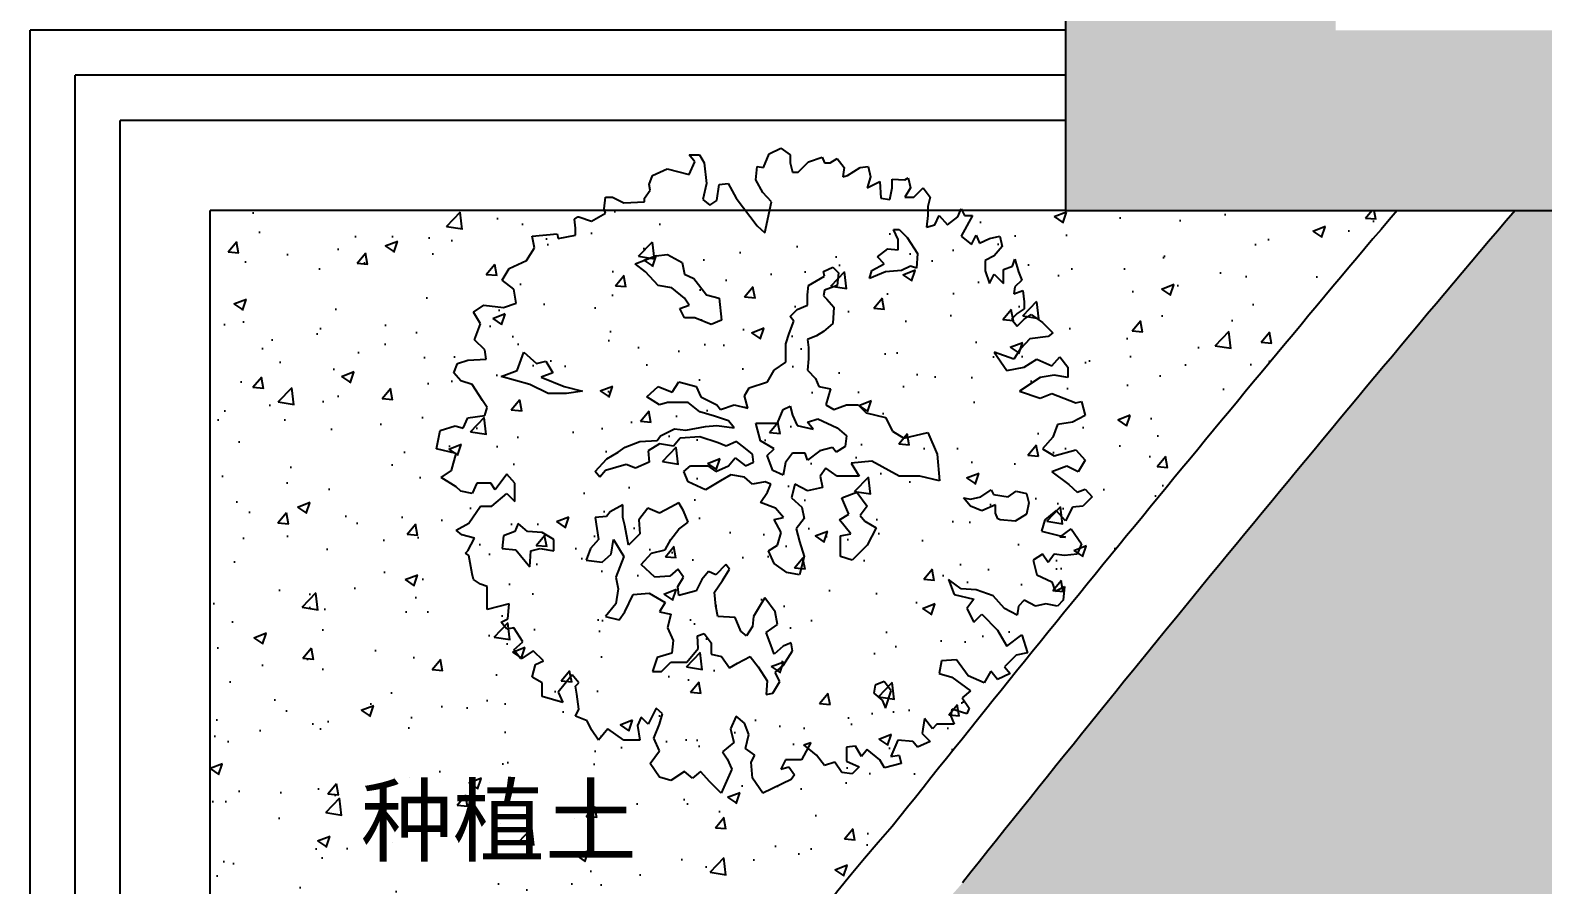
# Model space of a CAD drawing. Extents: x 643133 to 135659452, y -425133 to -387116.
# Drawn here: x 650559 to 652239, y -400415 to -399467 of the extents above; entities that cross this region are included whole.
import ezdxf

# ---------------------------------------------------------------- set-up
doc = ezdxf.new("R2010")
doc.units = 0
doc.header["$LTSCALE"] = 10
doc.header["$MEASUREMENT"] = 0
for name, color, linetype in [('30', 30, 'Continuous'), ('34', 34, 'Continuous'), ('38', 38, 'Continuous'), ('LAYER3', 47, 'Continuous')]:
    doc.layers.add(name, color=color, linetype=linetype)
doc.styles.add('ATT', font='')
doc.styles.get('ATT').set_extended_font_data('SimSun')

# ---------------------------------------------------------------- blocks, each defined once
blk = doc.blocks.new('7685')
at = {"layer": 'LAYER3', "linetype": 'ByBlock'}
for p, q in [((692515.4, -400099.6), (692506.4, -400088.5)), ((692506.4, -400088.5), (692522.8, -400088.5)), ((692522.8, -400088.5), (692530.1, -400101.2)), ((692624.5, -400108.6), (692633.5, -400087)), ((692633.5, -400087), (692652, -400078)), ((692652, -400078), (692666.7, -400088.5)), ((692666.7, -400088.5), (692666.7, -400101.2)), ((692447.9, -400121.3), (692471.6, -400110.7)), ((692471.6, -400110.7), (692506.4, -400119.7)), ((692506.4, -400119.7), (692515.4, -400099.6)), ((692530.1, -400101.2), (692533.8, -400134.4)), ((692611.9, -400128.6), (692614, -400107)), ((692614, -400107), (692624.5, -400108.6)), ((692666.7, -400101.2), (692670.4, -400116)), ((692679.4, -400116), (692695.7, -400099.6)), ((692695.7, -400099.6), (692717.4, -400092.2)), ((692717.4, -400092.2), (692721, -400101.2)), ((692721, -400101.2), (692730, -400101.2)), ((692730, -400101.2), (692741.1, -400094.4)), ((692741.1, -400094.4), (692752.2, -400108.6)), ((692752.2, -400108.6), (692750, -400123.4)), ((692757.4, -400121.3), (692777.5, -400108.6)), ((692777.5, -400108.6), (692790.1, -400107)), ((692790.1, -400107), (692793.8, -400123.4)), ((692442.6, -400136), (692447.9, -400121.3)), ((692444.2, -400145), (692442.6, -400136)), ((692533.8, -400134.4), (692528, -400159.8)), ((692550.2, -400161.4), (692553.9, -400136)), ((692553.9, -400136), (692568.1, -400134.4)), ((692568.1, -400134.4), (692580.8, -400157.7)), ((692623, -400148.7), (692611.9, -400128.6)), ((692670.4, -400116), (692679.4, -400116)), ((692750, -400123.4), (692757.4, -400121.3)), ((692793.8, -400123.4), (692788.5, -400141.3)), ((692788.5, -400141.3), (692808.6, -400130.8)), ((692808.6, -400130.8), (692810.2, -400157.7)), ((692828.6, -400141.3), (692828.6, -400127.1)), ((692828.6, -400127.1), (692848.7, -400128.6)), ((692848.7, -400128.6), (692853.9, -400125)), ((692853.9, -400125), (692857.6, -400141.3)), ((692371.4, -400174.5), (692373.5, -400156.1)), ((692373.5, -400156.1), (692384.6, -400156.1)), ((692384.6, -400156.1), (692402.5, -400165)), ((692402.5, -400165), (692435.2, -400163.5)), ((692435.2, -400157.7), (692444.2, -400145)), ((692435.2, -400163.5), (692435.2, -400157.7)), ((692528, -400159.8), (692539.1, -400168.7)), ((692539.1, -400168.7), (692550.2, -400161.4)), ((692580.8, -400157.7), (692614, -400201.4)), ((692637.2, -400163.5), (692623, -400148.7)), ((692626.6, -400212.5), (692637.2, -400163.5)), ((692810.2, -400157.7), (692824.9, -400159.8)), ((692824.9, -400159.8), (692828.6, -400141.3)), ((692857.6, -400141.3), (692848.7, -400156.1)), ((692848.7, -400156.1), (692862.9, -400156.1)), ((692862.9, -400156.1), (692877.7, -400141.3)), ((692877.7, -400141.3), (692888.7, -400156.1)), ((692888.7, -400156.1), (692885.1, -400170.8)), ((692324.5, -400190.9), (692329.7, -400187.2)), ((692329.7, -400187.2), (692331.3, -400187.2)), ((692331.3, -400187.2), (692351.4, -400194.1)), ((692351.4, -400194.1), (692373.5, -400181.4)), ((692373.5, -400181.4), (692371.4, -400174.5)), ((692885.1, -400185.1), (692882.9, -400203.6)), ((692885.1, -400170.8), (692885.1, -400185.1)), ((692896.1, -400199.9), (692903, -400185.1)), ((692903, -400185.1), (692916.2, -400199.9)), ((692916.2, -400199.9), (692932.5, -400187.2)), ((692932.5, -400187.2), (692937.8, -400174.5)), ((692937.8, -400174.5), (692943.1, -400185.1)), ((692943.1, -400185.1), (692955.7, -400185.1)), ((692955.7, -400185.1), (692946.8, -400201.4)), ((692326.1, -400205.1), (692324.5, -400190.9)), ((692326.1, -400216.2), (692326.1, -400205.1)), ((692614, -400201.4), (692626.6, -400212.5)), ((692837.8, -400223.1), (692830.4, -400207)), ((692830.4, -400207), (692839.7, -400207)), ((692839.7, -400207), (692852.4, -400219.7)), ((692882.9, -400203.6), (692896.1, -400199.9)), ((692946.8, -400201.4), (692937.8, -400217.8)), ((692257, -400217.8), (692297.1, -400214.1)), ((692260.7, -400236.3), (692257, -400217.8)), ((692297.1, -400214.1), (692298.6, -400221.5)), ((692298.6, -400221.5), (692326.1, -400216.2)), ((692837.8, -400239.5), (692837.8, -400223.1)), ((692852.4, -400219.7), (692868.8, -400245.1)), ((692937.8, -400217.8), (692954.1, -400231)), ((692954.1, -400231), (692961.5, -400216.2)), ((692961.5, -400216.2), (692966.8, -400228.9)), ((692966.8, -400228.9), (692983.1, -400221.5)), ((692983.1, -400221.5), (692999.5, -400217.8)), ((693003.2, -400234.2), (692990.5, -400248.9)), ((692999.5, -400217.8), (693003.2, -400234.2)), ((692220.6, -400269), (692248, -400256.3)), ((692248, -400256.3), (692260.7, -400236.3)), ((692420.7, -400261.5), (692453.6, -400248.8)), ((692453.6, -400248.8), (692471.9, -400247)), ((692471.9, -400247), (692495.4, -400259.7)), ((692495.4, -400259.7), (692499.1, -400278)), ((692805, -400250.7), (692821.4, -400237.7)), ((692815.8, -400261.5), (692805, -400250.7)), ((692821.4, -400237.7), (692837.8, -400239.5)), ((692868.8, -400245.1), (692866.9, -400268.7)), ((692990.5, -400248.9), (692975.8, -400256.3)), ((692975.8, -400256.3), (692975.8, -400272.7)), ((693019.5, -400265.3), (693023.2, -400254.2)), ((693023.2, -400254.2), (693029, -400274.3)), ((692209.5, -400287.4), (692220.6, -400269)), ((692437.1, -400274.2), (692420.7, -400261.5)), ((692457.3, -400295.9), (692437.1, -400274.2)), ((692499.1, -400278), (692513.7, -400285.1)), ((692695.9, -400295.9), (692721.3, -400281.4)), ((692719.7, -400273.9), (692734.3, -400266.8)), ((692721.3, -400281.4), (692719.7, -400273.9)), ((692734.3, -400266.8), (692743.3, -400275.8)), ((692743.3, -400275.8), (692741.4, -400295.9)), ((692792.3, -400285.1), (692796, -400272.4)), ((692817.7, -400274.2), (692792.3, -400285.1)), ((692796, -400272.4), (692815.8, -400261.5)), ((692843.1, -400272.4), (692817.7, -400274.2)), ((692857.6, -400265.3), (692843.1, -400272.4)), ((692866.9, -400268.7), (692857.6, -400265.3)), ((692975.8, -400272.7), (692983.1, -400292.7)), ((692983.1, -400292.7), (692990.5, -400277.9)), ((692990.5, -400277.9), (693005.3, -400292.7)), ((693005.3, -400270.6), (693019.5, -400265.3)), ((693005.3, -400292.7), (693005.3, -400270.6)), ((693029, -400274.3), (693034.3, -400287.4)), ((692228, -400301.7), (692209.5, -400287.4)), ((692231.7, -400323.8), (692228, -400301.7)), ((692479, -400299.7), (692457.3, -400295.9)), ((692499.1, -400316.1), (692479, -400299.7)), ((692513.7, -400285.1), (692533.8, -400310.5)), ((692694, -400310.5), (692695.9, -400295.9)), ((692721.3, -400303.1), (692719.7, -400312.4)), ((692741.4, -400295.9), (692721.3, -400303.1)), ((693023.2, -400298), (693021.6, -400309.1)), ((693021.6, -400309.1), (693035.9, -400303.8)), ((693034.3, -400287.4), (693023.2, -400298)), ((693035.9, -400303.8), (693038, -400321.7)), ((692164.2, -400338.1), (692180.5, -400327)), ((692180.5, -400327), (692211.6, -400330.7)), ((692211.6, -400330.7), (692231.7, -400323.8)), ((692491.7, -400332.5), (692506.2, -400326.9)), ((692506.2, -400326.9), (692499.1, -400316.1)), ((692533.8, -400310.5), (692553.7, -400316.1)), ((692553.7, -400316.1), (692557.4, -400350.8)), ((692677.6, -400334.1), (692694, -400326.9)), ((692694, -400326.9), (692694, -400310.5)), ((692719.7, -400312.4), (692725, -400317.6)), ((692725, -400317.6), (692735.9, -400330.4)), ((692735.9, -400330.4), (692734.3, -400356.1)), ((693038, -400321.7), (693038, -400332.8)), ((692175.2, -400356.6), (692164.2, -400338.1)), ((692499.1, -400347.1), (692491.7, -400332.5)), ((692515.5, -400347.1), (692499.1, -400347.1)), ((692541, -400357.9), (692515.5, -400347.1)), ((692557.4, -400350.8), (692541, -400357.9)), ((692664.9, -400372.2), (692672.3, -400352.4)), ((692666.8, -400344.9), (692677.6, -400334.1)), ((692672.3, -400352.4), (692666.8, -400344.9)), ((693026.9, -400340.2), (693017.9, -400349.2)), ((693017.9, -400349.2), (693026.9, -400360.2)), ((693038, -400332.8), (693026.9, -400340.2)), ((693026.9, -400360.2), (693038, -400349.2)), ((693038, -400349.2), (693049.1, -400341.8)), ((693049.1, -400341.8), (693067, -400354.4)), ((693067, -400354.4), (693083.3, -400370.8)), ((692165.7, -400381.9), (692175.2, -400356.6)), ((692659.6, -400388.6), (692664.9, -400372.2)), ((692708.6, -400375.9), (692694, -400381.5)), ((692719.7, -400368.8), (692708.6, -400375.9)), ((692734.3, -400356.1), (692719.7, -400368.8)), ((693076, -400376.6), (693046.9, -400380.3)), ((693083.3, -400370.8), (693076, -400376.6)), ((692182.1, -400398.2), (692165.7, -400381.9)), ((692184.2, -400413), (692182.1, -400398.2)), ((692233.3, -400430.8), (692244.1, -400401.7)), ((692244.1, -400401.7), (692264.2, -400419.9)), ((692659.6, -400417.8), (692659.6, -400388.6)), ((692694, -400381.5), (692695.9, -400394.2)), ((692695.9, -400394.2), (692695.9, -400412.5)), ((693021.6, -400413), (692990.5, -400401.9)), ((692990.5, -400401.9), (693010.6, -400430.9)), ((693032.2, -400396.6), (693021.6, -400413)), ((693046.9, -400380.3), (693032.2, -400396.6)), ((692133, -400434.6), (692138.8, -400419.9)), ((692138.8, -400419.9), (692155.2, -400414.6)), ((692155.2, -400414.6), (692184.2, -400413)), ((692264.2, -400419.9), (692278.8, -400416.2)), ((692278.8, -400416.2), (692289.7, -400434.5)), ((692641.4, -400430.5), (692659.6, -400417.8)), ((692695.9, -400412.5), (692694, -400430.5)), ((693010.6, -400430.9), (693038, -400425.7)), ((693038, -400425.7), (693058, -400413)), ((693058, -400413), (693081.8, -400423.6)), ((693081.8, -400423.6), (693094.4, -400409.3)), ((693094.4, -400409.3), (693107.1, -400425.7)), ((693107.1, -400425.7), (693107.1, -400442)), ((692144.1, -400447.3), (692133, -400434.6)), ((692162.1, -400453.1), (692144.1, -400447.3)), ((692207.8, -400440.1), (692233.3, -400430.8)), ((692253.4, -400452.8), (692207.8, -400440.1)), ((692289.7, -400434.5), (692271.4, -400441.6)), ((692271.4, -400441.6), (692307.9, -400456.2)), ((692479.3, -400465.2), (692490.1, -400448.8)), ((692490.1, -400448.8), (692517.4, -400456.2)), ((692601.4, -400458.1), (692630.5, -400448.8)), ((692630.5, -400448.8), (692641.4, -400430.5)), ((692694, -400430.5), (692706.7, -400443.5)), ((692706.7, -400443.5), (692712.3, -400456.2)), ((693063.3, -400442), (693030.6, -400463.6)), ((693085.4, -400438.3), (693063.3, -400442)), ((693107.1, -400442), (693085.4, -400438.3)), ((692178.4, -400478.4), (692162.1, -400453.1)), ((692282.5, -400467.4), (692253.4, -400452.8)), ((692311.7, -400467.4), (692282.5, -400467.4)), ((692307.9, -400456.2), (692337.1, -400463.7)), ((692337.1, -400463.7), (692311.7, -400467.4)), ((692439.3, -400472.6), (692457.3, -400456.2)), ((692459.1, -400485.4), (692439.3, -400472.6)), ((692457.3, -400456.2), (692479.3, -400465.2)), ((692517.4, -400456.2), (692524.8, -400472.6)), ((692524.8, -400472.6), (692550.3, -400485.4)), ((692593.9, -400470.8), (692601.4, -400458.1)), ((692599.5, -400490.6), (692593.9, -400470.8)), ((692712.3, -400456.2), (692730.6, -400459.6)), ((692730.6, -400459.6), (692723.2, -400485.4)), ((693030.6, -400463.6), (693063.3, -400474.7)), ((693063.3, -400474.7), (693081.8, -400467.3)), ((693081.8, -400467.3), (693119.7, -400482.1)), ((692185.8, -400489.5), (692178.4, -400478.4)), ((692182.1, -400502.2), (692185.8, -400489.5)), ((692471.9, -400481.6), (692459.1, -400485.4)), ((692504.7, -400481.6), (692471.9, -400481.6)), ((692523, -400496.2), (692504.7, -400481.6)), ((692546.5, -400503.3), (692523, -400496.2)), ((692550.3, -400485.4), (692555.8, -400492.5)), ((692555.8, -400492.5), (692577.5, -400485.4)), ((692577.5, -400485.4), (692599.5, -400490.6)), ((692646.6, -400514.5), (692655.6, -400492.8)), ((692655.6, -400492.8), (692666.8, -400487.2)), ((692666.8, -400487.2), (692670.2, -400501.8)), ((692723.2, -400485.4), (692735.9, -400492.5)), ((692735.9, -400492.5), (692756, -400485.4)), ((692756, -400485.4), (692774.3, -400485.4)), ((692774.3, -400485.4), (692787, -400498.1)), ((692787, -400498.1), (692818, -400505.2)), ((693119.7, -400482.1), (693128.7, -400480)), ((693128.7, -400480), (693134.5, -400502.2)), ((692111.4, -400525.9), (692135.2, -400518.5)), ((692135.2, -400518.5), (692147.8, -400522.2)), ((692147.8, -400522.2), (692155.2, -400505.9)), ((692155.2, -400505.9), (692182.1, -400502.2)), ((692461, -400534.3), (692483, -400523.5)), ((692483, -400523.5), (692501, -400525.3)), ((692501, -400525.3), (692532, -400519.8)), ((692532, -400519.8), (692550.3, -400517.9)), ((692568.5, -400510.8), (692546.5, -400503.3)), ((692550.3, -400517.9), (692577.5, -400521.6)), ((692577.5, -400521.6), (692568.5, -400510.8)), ((692619.4, -400542.1), (692611.9, -400514.5)), ((692611.9, -400514.5), (692646.6, -400514.5)), ((692670.2, -400501.8), (692677.6, -400518.2)), ((692677.6, -400518.2), (692703, -400523.8)), ((692694, -400512.9), (692710.5, -400507.4)), ((692703, -400523.8), (692694, -400512.9)), ((692710.5, -400507.4), (692741.1, -400521.9)), ((692741.1, -400521.9), (692755.7, -400534.6)), ((692818, -400505.2), (692828.8, -400527.2)), ((693090.7, -400516.4), (693083.3, -400536.5)), ((693114.4, -400512.7), (693090.7, -400516.4)), ((693134.5, -400502.2), (693114.4, -400512.7)), ((692105.6, -400554.9), (692111.4, -400525.9)), ((692404.6, -400552.6), (692428.2, -400543.6)), ((692428.2, -400543.6), (692455.7, -400541.8)), ((692459.1, -400547), (692441.2, -400558.2)), ((692455.7, -400541.8), (692461, -400534.3)), ((692481.2, -400550.8), (692459.1, -400547)), ((692492, -400538.1), (692481.2, -400550.8)), ((692523, -400536.2), (692492, -400538.1)), ((692552.1, -400545.5), (692523, -400536.2)), ((692564.8, -400550.8), (692552.1, -400545.5)), ((692581.2, -400543.6), (692564.8, -400550.8)), ((692595.8, -400554.5), (692581.2, -400543.6)), ((692641, -400554.8), (692619.4, -400542.1)), ((692755.7, -400534.6), (692754.1, -400551.1)), ((692828.8, -400527.2), (692847.1, -400538.1)), ((692847.1, -400538.1), (692885.2, -400529.1)), ((692885.2, -400529.1), (692899.8, -400563.5)), ((693083.3, -400536.5), (693067, -400554.9)), ((692136.7, -400562.3), (692105.6, -400554.9)), ((692129.4, -400589.2), (692136.7, -400562.3)), ((692357.2, -400590.8), (692375.5, -400570.9)), ((692375.5, -400570.9), (692393.8, -400560.1)), ((692393.8, -400560.1), (692404.6, -400552.6)), ((692441.2, -400558.2), (692442.7, -400576.2)), ((692568.5, -400581.8), (692579.4, -400569.1)), ((692579.4, -400569.1), (692595.8, -400581.8)), ((692606.6, -400563.5), (692595.8, -400554.5)), ((692608.5, -400576.2), (692606.6, -400563.5)), ((692630.2, -400565.6), (692641, -400554.8)), ((692639.2, -400589.2), (692630.2, -400565.6)), ((692670.2, -400561.9), (692659.3, -400576.5)), ((692690.3, -400561.9), (692670.2, -400561.9)), ((692694, -400572.8), (692690.3, -400561.9)), ((692713.9, -400558.2), (692694, -400572.8)), ((692734, -400552.9), (692713.9, -400558.2)), ((692739.6, -400560.1), (692734, -400552.9)), ((692754.1, -400551.1), (692739.6, -400560.1)), ((692899.8, -400563.5), (692903.5, -400605.6)), ((693067, -400554.9), (693085.4, -400566)), ((693085.4, -400566), (693119.7, -400556.5)), ((693119.7, -400556.5), (693134.5, -400572.9)), ((692113, -400600.3), (692129.4, -400589.2)), ((692216.9, -400595), (692198.4, -400620.3)), ((692229.6, -400609.3), (692216.9, -400595)), ((692364.6, -400600.1), (692357.2, -400590.8)), ((692373.6, -400589.2), (692364.6, -400600.1)), ((692406.5, -400579.9), (692373.6, -400589.2)), ((692421, -400585.5), (692406.5, -400579.9)), ((692442.7, -400576.2), (692421, -400585.5)), ((692497.6, -400590.8), (692508.4, -400581.8)), ((692504.7, -400607.2), (692497.6, -400590.8)), ((692508.4, -400581.8), (692535.7, -400581.8)), ((692535.7, -400581.8), (692548.4, -400590.8)), ((692548.4, -400590.8), (692568.5, -400581.8)), ((692595.8, -400581.8), (692608.5, -400576.2)), ((692655.6, -400596.6), (692639.2, -400589.2)), ((692659.3, -400576.5), (692655.6, -400596.6)), ((692723.2, -400585.5), (692714.2, -400598.2)), ((692741.4, -400598.2), (692723.2, -400585.5)), ((692796, -400574.6), (692763.4, -400578)), ((692763.4, -400578), (692776.1, -400598.2)), ((692839.7, -400598.2), (692796, -400574.6)), ((693105.5, -400582.4), (693081.8, -400591.3)), ((693081.8, -400591.3), (693108.6, -400611.4)), ((693123.4, -400591.3), (693105.5, -400582.4)), ((693134.5, -400572.9), (693123.4, -400591.3)), ((692136.7, -400615.1), (692113, -400600.3)), ((692144.1, -400622.4), (692136.7, -400615.1)), ((692169.4, -400609.3), (692162.1, -400625.6)), ((692191.6, -400609.3), (692169.4, -400609.3)), ((692198.4, -400620.3), (692191.6, -400609.3)), ((692229.6, -400638.8), (692229.6, -400609.3)), ((692532, -400620.2), (692504.7, -400607.2)), ((692555.8, -400605.6), (692532, -400620.2)), ((692572.3, -400596.3), (692555.8, -400605.6)), ((692593.9, -400600.1), (692572.3, -400596.3)), ((692606.6, -400610.9), (692593.9, -400600.1)), ((692626.8, -400607.2), (692606.6, -400610.9)), ((692635.8, -400610.9), (692626.8, -400607.2)), ((692630.5, -400623.6), (692635.8, -400610.9)), ((692674.2, -400610.9), (692668.6, -400632.9)), ((692694, -400621.8), (692674.2, -400610.9)), ((692717.9, -400616.5), (692694, -400621.8)), ((692714.2, -400598.2), (692717.9, -400616.5)), ((692776.1, -400598.2), (692741.4, -400598.2)), ((692872.5, -400598.2), (692839.7, -400598.2)), ((692903.5, -400605.6), (692872.5, -400598.2)), ((693108.6, -400611.4), (693121.8, -400624)), ((693121.8, -400624), (693134.5, -400618.8)), ((693134.5, -400618.8), (693145.6, -400631.4)), ((692162.1, -400625.6), (692144.1, -400622.4)), ((692193.2, -400645.7), (692216.9, -400625.6)), ((692216.9, -400625.6), (692229.6, -400638.8)), ((692490.1, -400640.4), (692477.1, -400647.5)), ((692497.3, -400653.1), (692490.1, -400640.4)), ((692619.4, -400640), (692630.5, -400623.6)), ((692643.2, -400649.3), (692619.4, -400640)), ((692668.6, -400632.9), (692685, -400647.5)), ((692748.6, -400632.9), (692772.1, -400623.9)), ((692759.4, -400658.6), (692748.6, -400632.9)), ((692772.1, -400623.9), (692788.5, -400645.9)), ((692941.6, -400632.9), (692952.5, -400634.8)), ((692952.5, -400645.9), (692941.6, -400632.9)), ((692952.5, -400634.8), (692968.9, -400631.4)), ((692968.9, -400631.4), (692985.3, -400620.2)), ((692985.3, -400620.2), (692989, -400627.6)), ((692989, -400627.6), (693012.6, -400631.4)), ((693012.6, -400631.4), (693025.3, -400622.1)), ((693025.3, -400622.1), (693041.7, -400625.8)), ((693041.7, -400625.8), (693045.4, -400640.4)), ((693045.4, -400640.4), (693041.7, -400658.6)), ((693145.6, -400631.4), (693130.8, -400645.7)), ((692156.8, -400673.1), (692175.2, -400645.7)), ((692175.2, -400645.7), (692193.2, -400645.7)), ((692375.2, -400662.1), (692357.2, -400663.9)), ((692357.2, -400663.9), (692362.5, -400698.6)), ((692380.8, -400654.9), (692375.2, -400662.1)), ((692400.9, -400644.1), (692380.8, -400654.9)), ((692400.9, -400663.9), (692400.9, -400644.1)), ((692404.3, -400676.6), (692400.9, -400663.9)), ((692440.9, -400649.3), (692426.3, -400667.6)), ((692426.3, -400667.6), (692428.2, -400689.6)), ((692459.1, -400656.8), (692440.9, -400649.3)), ((692477.1, -400647.5), (692459.1, -400656.8)), ((692504.7, -400671.4), (692497.3, -400653.1)), ((692641.4, -400667.3), (692655.9, -400663.9)), ((692652.2, -400687.5), (692641.4, -400667.3)), ((692655.9, -400663.9), (692643.2, -400649.3)), ((692688.8, -400665.5), (692676.1, -400681.9)), ((692685, -400647.5), (692688.8, -400665.5)), ((692744.8, -400667.6), (692759.4, -400658.6)), ((692763.1, -400689.6), (692744.8, -400667.6)), ((692788.5, -400645.9), (692777.7, -400660.5)), ((692777.7, -400660.5), (692784.8, -400669.5)), ((692970.7, -400653.1), (692952.5, -400645.9)), ((692992.4, -400644.1), (692970.7, -400653.1)), ((692992.4, -400656.8), (692992.4, -400644.1)), ((692996.2, -400665.8), (692992.4, -400656.8)), ((692999.9, -400667.6), (692996.2, -400665.8)), ((693023.4, -400669.5), (692999.9, -400667.6)), ((693041.7, -400658.6), (693023.4, -400669.5)), ((693070.7, -400667.8), (693065.4, -400685.8)), ((693088.6, -400653), (693070.7, -400667.8)), ((693103.4, -400669.4), (693088.6, -400653)), ((693114.4, -400647.8), (693103.4, -400669.4)), ((693130.8, -400645.7), (693114.4, -400647.8)), ((692136.7, -400684.2), (692156.8, -400673.1)), ((692145.7, -400691.6), (692136.7, -400684.2)), ((692165.7, -400696.8), (692145.7, -400691.6)), ((692229.5, -400685.9), (692211.6, -400693.1)), ((692235.1, -400673.2), (692229.5, -400685.9)), ((692249.7, -400685.9), (692235.1, -400673.2)), ((692273.2, -400687.8), (692249.7, -400685.9)), ((692291.5, -400698.6), (692273.2, -400687.8)), ((692409.9, -400707.6), (692404.3, -400676.6)), ((692428.2, -400689.6), (692409.9, -400707.6)), ((692477.1, -400698.6), (692490.1, -400682.2)), ((692490.1, -400682.2), (692504.7, -400671.4)), ((692646.6, -400707.6), (692652.2, -400687.5)), ((692676.1, -400681.9), (692681.3, -400702)), ((692746.7, -400693.1), (692763.1, -400689.6)), ((692784.8, -400669.5), (692803.1, -400680.3)), ((692803.1, -400680.3), (692788.5, -400707.6)), ((693065.4, -400685.8), (693103.4, -400695.3)), ((693094.4, -400695.3), (693112.3, -400682.1)), ((693112.3, -400682.1), (693128.7, -400705.8)), ((692155.2, -400716.9), (692165.7, -400696.8)), ((692211.6, -400693.1), (692209.7, -400713.2)), ((692209.7, -400713.2), (692231.4, -400715.1)), ((692231.4, -400715.1), (692253.4, -400742.3)), ((692255.3, -400716.9), (692269.8, -400713.2)), ((692269.8, -400713.2), (692291.5, -400716.9)), ((692291.5, -400716.9), (692291.5, -400698.6)), ((692349.8, -400713.2), (692342.6, -400731.5)), ((692362.5, -400698.6), (692349.8, -400713.2)), ((692382.6, -400722.2), (692386.3, -400698.6)), ((692386.3, -400698.6), (692402.8, -400725.9)), ((692446.4, -400720.3), (692468.1, -400715.1)), ((692468.1, -400715.1), (692477.1, -400698.6)), ((692632.1, -400716.6), (692646.6, -400707.6)), ((692681.3, -400702), (692688.8, -400725.6)), ((692746.7, -400725.9), (692746.7, -400693.1)), ((692788.5, -400707.6), (692765, -400731.5)), ((693103.4, -400695.3), (693094.4, -400695.3)), ((693128.7, -400705.8), (693121.8, -400722.2)), ((692151.5, -400720.6), (692155.2, -400716.9)), ((692156.8, -400724.3), (692151.5, -400720.6)), ((692162.1, -400753.3), (692156.8, -400724.3)), ((692253.4, -400742.3), (692255.3, -400716.9)), ((692342.6, -400731.5), (692368, -400734.9)), ((692368, -400734.9), (692382.6, -400722.2)), ((692402.8, -400725.9), (692389.7, -400758.8)), ((692430, -400738.6), (692446.4, -400720.3)), ((692451.7, -400758.8), (692430, -400738.6)), ((692564.5, -400738.6), (692548.4, -400755.1)), ((692570.1, -400746.1), (692564.5, -400738.6)), ((692641.4, -400736.8), (692632.1, -400716.6)), ((692661.2, -400751.3), (692641.4, -400736.8)), ((692688.8, -400725.6), (692681.3, -400754.7)), ((692765, -400731.5), (692746.7, -400725.9)), ((693067, -400722.2), (693052.2, -400731.7)), ((693052.2, -400731.7), (693058, -400754.9)), ((693076, -400735.3), (693067, -400722.2)), ((693085.4, -400722.2), (693076, -400735.3)), ((693101.8, -400724.3), (693085.4, -400722.2)), ((693121.8, -400722.2), (693101.8, -400724.3)), ((692164.2, -400762.3), (692162.1, -400753.3)), ((692175.2, -400769.6), (692164.2, -400762.3)), ((692389.7, -400758.8), (692393.5, -400777.1)), ((692475.6, -400756.9), (692451.7, -400758.8)), ((692488.3, -400746.1), (692475.6, -400756.9)), ((692497.3, -400758.8), (692488.3, -400746.1)), ((692488.3, -400773.3), (692497.3, -400758.8)), ((692526.4, -400762.5), (692517.4, -400780.5)), ((692537.2, -400749.5), (692526.4, -400762.5)), ((692548.4, -400755.1), (692537.2, -400749.5)), ((692559.2, -400764), (692570.1, -400746.1)), ((692681.3, -400754.7), (692661.2, -400751.3)), ((692917.7, -400762.3), (692926.7, -400786)), ((692937.8, -400777), (692917.7, -400762.3)), ((693058, -400754.9), (693081.8, -400765.9)), ((692185.8, -400773.3), (692175.2, -400769.6)), ((692185.8, -400791.8), (692185.8, -400773.3)), ((692393.5, -400777.1), (692389.7, -400800.6)), ((692404.3, -400813.3), (692417.3, -400786.1)), ((692417.3, -400786.1), (692442.7, -400784.2)), ((692442.7, -400784.2), (692468.1, -400798.8)), ((692490.1, -400787.9), (692488.3, -400773.3)), ((692517.4, -400780.5), (692490.1, -400787.9)), ((692546.5, -400782.3), (692559.2, -400764)), ((692548.4, -400804.3), (692546.5, -400782.3)), ((692926.7, -400786), (692957.8, -400793.4)), ((692961.5, -400778.6), (692937.8, -400777)), ((692988.9, -400788.1), (692961.5, -400778.6)), ((693081.8, -400765.9), (693087, -400780.7)), ((693087, -400780.7), (693101.8, -400773.3)), ((693101.8, -400773.3), (693099.7, -400795)), ((692185.8, -400809.7), (692185.8, -400791.8)), ((692220.6, -400800.8), (692185.8, -400809.7)), ((692218.5, -400824.5), (692220.6, -400800.8)), ((692389.7, -400800.6), (692373.6, -400820.8)), ((692468.1, -400798.8), (692459.1, -400813.3)), ((692551.8, -400820.8), (692548.4, -400804.3)), ((692619.4, -400802.5), (692608.2, -400820.8)), ((692626.5, -400791.6), (692619.4, -400802.5)), ((692642.9, -400813.3), (692626.5, -400791.6)), ((692957.8, -400793.4), (692946.8, -400808.2)), ((692946.8, -400808.2), (692957.8, -400829.8)), ((693006.9, -400808.2), (692988.9, -400788.1)), ((693026.9, -400818.7), (693006.9, -400808.2)), ((693029, -400804.5), (693026.9, -400818.7)), ((693038, -400795), (693029, -400804.5)), ((693055.9, -400804.5), (693038, -400795)), ((693072.3, -400800.8), (693055.9, -400804.5)), ((693090.7, -400804.5), (693072.3, -400800.8)), ((693099.7, -400795), (693090.7, -400804.5)), ((692207.9, -400829.8), (692218.5, -400824.5)), ((692216.9, -400840.9), (692207.9, -400829.8)), ((692373.6, -400820.8), (692395.3, -400826)), ((692395.3, -400826), (692404.3, -400813.3)), ((692459.1, -400813.3), (692477.1, -400817)), ((692477.1, -400817), (692471.9, -400838.7)), ((692579.1, -400822.3), (692551.8, -400820.8)), ((692588.4, -400844.3), (692579.1, -400822.3)), ((692608.2, -400820.8), (692606.6, -400836.9)), ((692628.3, -400846.2), (692646.6, -400833.5)), ((692646.6, -400833.5), (692642.9, -400813.3)), ((692957.8, -400829.8), (692970.5, -400817.1)), ((692970.5, -400817.1), (692995.8, -400842.4)), ((692228, -400838.8), (692216.9, -400840.9)), ((692242.2, -400860.9), (692228, -400838.8)), ((692471.9, -400838.7), (692480.8, -400858.9)), ((692480.8, -400858.9), (692479, -400879)), ((692519.3, -400851.5), (692530.1, -400848)), ((692520.8, -400871.6), (692519.3, -400851.5)), ((692530.1, -400848), (692541, -400862.6)), ((692597.4, -400851.5), (692588.4, -400844.3)), ((692606.6, -400836.9), (692597.4, -400851.5)), ((692635.8, -400866), (692628.3, -400846.2)), ((692995.8, -400842.4), (693010.6, -400867.8)), ((693010.6, -400867.8), (693034.3, -400849.8)), ((693034.3, -400849.8), (693043.3, -400878.8)), ((692228, -400873.6), (692242.2, -400860.9)), ((692238.5, -400887.8), (692228, -400873.6)), ((692258.6, -400875.2), (692240.6, -400887.8)), ((692274.9, -400891.5), (692258.6, -400875.2)), ((692479, -400879), (692455.4, -400886.2)), ((692502.8, -400893.6), (692520.8, -400871.6)), ((692541, -400862.6), (692541, -400880.6)), ((692541, -400880.6), (692557.4, -400884.3)), ((692641, -400880.6), (692635.8, -400866)), ((692655.6, -400867.9), (692641, -400880.6)), ((692668.3, -400862.6), (692655.6, -400867.9)), ((692655.6, -400898.9), (692670.2, -400875.3)), ((692670.2, -400875.3), (692668.3, -400862.6)), ((693025.3, -400882.5), (693006.9, -400901)), ((693043.3, -400878.8), (693025.3, -400882.5)), ((692240.6, -400887.8), (692238.5, -400887.8)), ((692257, -400917.4), (692262.2, -400897.3)), ((692262.2, -400897.3), (692274.9, -400891.5)), ((692455.4, -400886.2), (692448, -400908.2)), ((692462.6, -400908.2), (692477.1, -400893.6)), ((692477.1, -400893.6), (692502.8, -400893.6)), ((692557.4, -400884.3), (692570.1, -400902.6)), ((692570.1, -400902.6), (692582.8, -400895.2)), ((692582.8, -400895.2), (692602.9, -400884.3)), ((692602.9, -400884.3), (692615.6, -400900.7)), ((692615.6, -400900.7), (692630.2, -400922.8)), ((692642.9, -400909.7), (692655.6, -400898.9)), ((692906.7, -400891.5), (692903, -400911.6)), ((692930.4, -400889.9), (692906.7, -400891.5)), ((692948.9, -400915.2), (692930.4, -400889.9)), ((692985.2, -400907.9), (692974.2, -400926.3)), ((692995.8, -400921.1), (692985.2, -400907.9)), ((693006.9, -400901), (693015.8, -400911.6)), ((692273.3, -400926.3), (692257, -400917.4)), ((692273.3, -400948), (692273.3, -400926.3)), ((692320.8, -400913.7), (692298.6, -400941.1)), ((692331.3, -400926.3), (692320.8, -400913.7)), ((692326.1, -400931.6), (692331.3, -400926.3)), ((692328.2, -400944.3), (692326.1, -400931.6)), ((692448, -400908.2), (692462.6, -400908.2)), ((692630.2, -400922.8), (692628.3, -400944.5)), ((692639.2, -400942.6), (692650.3, -400924.3)), ((692650.3, -400924.3), (692642.9, -400909.7)), ((692801.2, -400929.9), (692799.4, -400942.6)), ((692815.8, -400924.3), (692801.2, -400929.9)), ((692827, -400938.9), (692815.8, -400924.3)), ((692903, -400911.6), (692923, -400917.4)), ((692923, -400917.4), (692952.6, -400939)), ((692974.2, -400926.3), (692948.9, -400915.2)), ((693015.8, -400911.6), (692995.8, -400921.1)), ((692306, -400957.5), (692273.3, -400948)), ((692298.6, -400941.1), (692306, -400957.5)), ((692331.3, -400968), (692328.2, -400944.3)), ((692628.3, -400944.5), (692639.2, -400942.6)), ((692799.4, -400942.6), (692812.4, -400953.4)), ((692812.4, -400953.4), (692817.7, -400966.5)), ((692817.7, -400966.5), (692827, -400938.9)), ((692952.6, -400939), (692939.4, -400950.1)), ((692939.4, -400950.1), (692950.4, -400966.4)), ((692326.1, -400979.1), (692331.3, -400968)), ((692344.5, -400986.5), (692326.1, -400979.1)), ((692453.7, -400966.4), (692441, -400991.7)), ((692464.2, -400975.4), (692453.7, -400966.4)), ((692459, -400991.7), (692464.2, -400975.4)), ((692580.8, -400979.1), (692571.8, -400999.1)), ((692594, -400990.2), (692580.8, -400979.1)), ((692923, -400968), (692921.4, -400979.1)), ((692921.4, -400979.1), (692926.7, -400991.7)), ((692946.8, -400975.4), (692923, -400968)), ((692950.4, -400966.4), (692946.8, -400975.4)), ((692351.4, -401000.7), (692344.5, -400986.5)), ((692362.4, -401017.1), (692351.4, -401000.7)), ((692377.2, -400999.1), (692362.4, -401017.1)), ((692402.5, -401017.1), (692377.2, -400999.1)), ((692429.9, -400980.7), (692424.1, -400993.9)), ((692424.1, -400993.9), (692427.8, -401017.1)), ((692441, -400991.7), (692429.9, -400980.7)), ((692450, -401013.9), (692459, -400991.7)), ((692571.8, -400999.1), (692577.1, -401020.8)), ((692600.8, -401008.1), (692594, -400990.2)), ((692879.8, -400982.8), (692876.1, -401006.5)), ((692892.4, -400999.1), (692879.8, -400982.8)), ((692899.3, -400991.7), (692892.4, -400999.1)), ((692914.1, -400991.7), (692899.3, -400991.7)), ((692926.7, -400991.7), (692914.1, -400991.7)), ((692427.8, -401017.1), (692402.5, -401017.1)), ((692459, -401034), (692450, -401013.9)), ((692577.1, -401020.8), (692559.1, -401035.5)), ((692595.5, -401030.3), (692600.8, -401008.1)), ((692699.4, -401020.8), (692684.7, -401048.2)), ((692688.3, -401024.5), (692699.4, -401020.8)), ((692708.4, -401040.8), (692688.3, -401024.5)), ((692770.1, -401026.6), (692755.8, -401028.1)), ((692779.6, -401042.9), (692770.1, -401026.6)), ((692837.6, -401017.1), (692826.5, -401042.9)), ((692861.3, -401019.2), (692837.6, -401017.1)), ((692868.7, -401028.1), (692861.3, -401019.2)), ((692888.7, -401019.2), (692868.7, -401028.1)), ((692876.1, -401006.5), (692888.7, -401019.2)), ((692444.2, -401054), (692459, -401034)), ((692559.1, -401035.5), (692566.5, -401046.6)), ((692566.5, -401046.6), (692573.9, -401063)), ((692610.3, -401040.8), (692595.5, -401030.3)), ((692604.5, -401051.9), (692610.3, -401040.8)), ((692606.6, -401077.2), (692604.5, -401051.9)), ((692659.3, -401048.2), (692652, -401063)), ((692684.7, -401048.2), (692659.3, -401048.2)), ((692721, -401057.2), (692708.4, -401040.8)), ((692737.4, -401051.9), (692721, -401057.2)), ((692748.5, -401068.2), (692737.4, -401051.9)), ((692755.8, -401028.1), (692755.8, -401050.3)), ((692755.8, -401050.3), (692775.9, -401059.3)), ((692788.5, -401031.8), (692779.6, -401042.9)), ((692808.6, -401048.2), (692788.5, -401031.8)), ((692816, -401060.9), (692808.6, -401048.2)), ((692826.5, -401042.9), (692839.7, -401040.8)), ((692839.7, -401040.8), (692842.9, -401054)), ((692459, -401075.6), (692444.2, -401054)), ((692477.4, -401080.9), (692459, -401075.6)), ((692499, -401066.7), (692477.4, -401080.9)), ((692511.7, -401077.2), (692499, -401066.7)), ((692524.3, -401066.7), (692511.7, -401077.2)), ((692539.1, -401083), (692524.3, -401066.7)), ((692573.9, -401063), (692557, -401101)), ((692652, -401063), (692664.6, -401059.3)), ((692664.6, -401059.3), (692673.6, -401071.9)), ((692673.6, -401071.9), (692668.3, -401079.3)), ((692764.8, -401070.4), (692748.5, -401068.2)), ((692775.9, -401059.3), (692764.8, -401070.4)), ((692842.9, -401054), (692816, -401060.9)), ((692557, -401101), (692539.1, -401083)), ((692623, -401101), (692606.6, -401077.2)), ((692668.3, -401079.3), (692623, -401101))]:
    blk.add_line(p, q, dxfattribs=at)

msp = doc.modelspace()

# ---------------------------------------------------------------- hatches: boundary and pattern name
at = {"layer": '34'}
msp.add_hatch(color=256, dxfattribs=at).paths.add_polyline_path([(656958.8, -399466.8), (652558.8, -399466.8), (652008.8, -399466.8), (652008.8, -398966.8), (651708.8, -398966.8), (651708.8, -399666.8), (656958.8, -399666.8)])
h = msp.add_hatch(dxfattribs=at)
h.set_pattern_fill('GRAVEL', color=250, scale=200, style=0)
h.set_pattern_definition([(228.0128, (-38590.231, 200), (-1599.99964643, -1800.00026832), [26.9072, -2663.8176]), (184.9697, (-38608.2315, 180), (2400.0002103, 199.9982614), [46.1736, -4571.185]), (132.5104, (-38654.231, 176), (1999.99814367, -2200.00173477), [32.5576, -3223.2064]), (267.2737, (-38732.231, 126), (199.99920355, 4000.000059), [42.0476, -4162.7116]), (292.8337, (-38734.231, 84), (-1000.00198109, 2399.99928236), [41.231, -4081.8746]), (357.2737, (-38718.231, 46), (-4000.000059, 199.99920355), [42.0476, -4162.7116]), (37.6942, (-38676.2315, 44), (-2600.001469124, -1999.99808103), [55.6058, -5504.9698]), (72.2553, (-38632.2315, 78), (1400.00215254, 4399.99924625), [52.4976, -5197.2642]), (121.4296, (-38616.231, 128), (-1600.00164684, 2599.9990073), [42.19, -4176.8146]), (175.2364, (-38638.231, 164), (2200.00018926, -199.99830653), [48.1664, -2360.1526]), (222.3974, (-38686.2315, 168), (-2400.001470215, -2199.998416403), [62.2896, -6166.675]), (138.8141, (-38534.231, 124), (-1400.00058936, 1199.99946267), [21.2602, -2104.7688]), (171.4692, (-38550.231, 138), (2599.99965696, -400.00158201), [40.4474, -4004.3022]), (225, (-38590.23, 144), (-2e-14, -200.000062), [28.2842, -254.5584]), (203.1986, (-38604.231, 168), (999.9999461, 400.00026505), [15.2316, -1507.923]), (291.8014, (-38618.23, 162), (-199.9999821, 600.0000546), [21.5406, -1055.4924]), (30.9638, (-38610.23, 142), (599.9996045, 400.0004967), [34.9858, -1131.2046]), (161.5651, (-38580.23, 160), (400.000087, -199.9996806), [25.2982, -607.1574]), (16.3895, (-38734.231, 162), (2000.00043968, 599.99854196), [35.44, -3508.569]), (70.3462, (-38700.231, 172), (-799.99904947, -2200.00042712), [29.7322, -2943.4816]), (293.1986, (-38580.231, 200), (-400.00026505, 999.9999461), [30.463, -1492.6916]), (343.6105, (-38568.231, 172), (-2000.00043968, 599.99854196), [35.44, -3508.569]), (339.444, (-38734.231, 38), (-1000.0003689, 399.9991993), [34.176, -1674.6248]), (294.7751, (-38702.231, 26), (-999.99843785, 2200.00068437), [28.6356, -2834.9286]), (66.8014, (-38578.231, 6e-11), (400.00026505, 999.9999461), [30.463, -1492.6916]), (17.354, (-38566.231, 28), (-2600.00040382, -799.99890045), [33.5262, -3319.0848]), (69.444, (-38676.231, 6e-11), (-399.9991993, -1000.0003689), [17.088, -1691.7128]), (101.3099, (-38590.23, 6e-11), (-199.9995264, 800.0001504), [10.198, -1009.6058]), (165.9638, (-38592.23, 10), (600.0001092, -199.9996115), [41.231, -783.39]), (186.009, (-38632.231, 20), (1999.99995018, 199.9998635), [38.21, -3782.7846]), (303.6901, (-38610.23, 124), (-200.000267, 399.9999116), [28.8444, -692.2658]), (353.1572, (-38594.2315, 100), (3399.999873096, -400.001599585), [50.3588, -4985.5126]), (60.9454, (-38544.231, 94), (-800.00000544, -1400.0000769), [20.5912, -2038.5348]), (90, (-38534.23, 112), (-200, 200), [12, -188]), (120.2564, (-38636.231, 26), (799.99897736, -1400.00049117), [27.7848, -2750.704]), (48.0128, (-38650.231, 50), (1599.99964643, 1800.00026832), [53.8144, -2636.9104]), (0, (-38614.23, 90), (200, 200), [52, -148]), (325.3048, (-38562.231, 90), (-1999.9988518, 1400.00172192), [31.6228, -3130.6548]), (254.0546, (-38536.231, 72), (-199.9999779, -800.0000253), [29.1204, -1426.9016]), (207.646, (-38544.2315, 44), (-3799.99916144, -2000.00154263), [47.413, -4693.8948]), (175.4261, (-38586.2315, 22), (-2600.00011166, 199.99896023), [50.1598, -4965.8148])])
h.paths.add_polyline_path([(650758.8, -402437.8), (650758.8, -402466.8), (651358.8, -402466.8, -0.414214), (651558.8, -402666.8), (651558.8, -403266.8), (651658.8, -403266.8), (652458.8, -403266.8), (652458.8, -403166.8), (652458.8, -399966.8), (652458.8, -399666.8), (652208.1, -399666.8, 0.00796), (651592.5, -400415.6, 0.250935), (651287.9, -401645.4, -0.484397)])
h = msp.add_hatch(dxfattribs=at)
h.set_pattern_fill('AR-CONC', color=256, scale=20, style=0)
h.set_pattern_definition([(50, (-38734.23, 6e-11), (143.452037, -12.550427), [15, -165]), (355, (-38734.23, 6e-11), (-27.750267, 150.438427), [12, -132]), (100.4514, (-38722.28, -1.05), (115.701876, 137.887908), [12.748038, -140.228422]), (46.1842, (-38734.23, 40), (213.44821, -33.103803), [22.5, -247.5]), (96.6356, (-38716.44, 37.24), (186.93254, 194.823574), [19.12206, -210.3426]), (351.1842, (-38734.23, 40), (186.93239, 194.82372), [18, -198]), (21, (-38714.23, 30), (119.38141, -80.523778), [15, -165]), (326, (-38714.23, 30), (48.663066, 145.03001), [12, -132]), (71.4514, (-38704.28, 23.29), (168.044526, 64.5061), [12.748038, -140.228422]), (37.5, (-38734.23, 6e-11), (2.431971, 66.5787708), [0, -130.4, 0, -134, 0, -132.5]), (7.5, (-38734.23, 6e-11), (52.6139075, 78.8823424), [0, -76.4, 0, -127.4, 0, -50.5]), (327.5, (-38778.83, 6e-11), (106.7644872, -4.5109743), [0, -50, 0, -156, 0, -207]), (317.5, (-38798.83, 6e-11), (116.637234, 20.020996), [0, -65, 0, -103.6, 0, -147])])
h.paths.add_polyline_path([(650758.8, -402337.4, 0.450717), (651205.4, -401722.6, -0.260415), (651516.1, -400350.9, -0.007241), (652077, -399666.8), (651708.8, -399666.8), (650758.8, -399666.8)])

# ---------------------------------------------------------------- linework, layer by layer
at = {"layer": '30'}
for p, q in [((651708.8, -398966.8), (651708.8, -399666.8)), ((651708.8, -399666.8), (656958.8, -399666.8))]:
    msp.add_line(p, q, dxfattribs=at)
at = {"layer": '34'}
for centre, radius, start, end in [((675416.3, -419375.1), 30547.3, 139.82143, 141.48081), ((675416.3, -419375.1), 30447.3, 139.66234, 141.48081), ((652588.3, -401314.8), 1441.7, 138.0438, 196.4298)]:
    msp.add_arc(centre, radius, start, end, dxfattribs=at)
at = {"layer": '38'}
for p, q in [((650558.8, -403466.8), (650558.8, -399466.8)), ((651708.8, -399466.8), (650558.8, -399466.8)), ((650608.8, -403416.8), (650608.8, -399516.8)), ((651708.8, -399516.8), (650608.8, -399516.8)), ((650658.8, -403366.8), (650658.8, -399566.8)), ((651708.8, -399566.8), (650658.8, -399566.8)), ((650758.8, -403266.8), (650758.8, -399666.8)), ((651708.8, -399666.8), (650758.8, -399666.8))]:
    msp.add_line(p, q, dxfattribs=at)

# ---------------------------------------------------------------- block references
at = {"layer": '34', "xscale": 0.7000000000116415, "yscale": 0.6999999999970896, "zscale": 0.7}
msp.add_blockref('7685', (166536.3, -119543), dxfattribs=at)

# ---------------------------------------------------------------- texts
at = {"layer": '34', "linetype": 'ByBlock', "lineweight": -3, "insert": (650925.9, -400306.9), "char_height": 75, "width": 1664.906, "attachment_point": 1, "style": 'ATT'}
msp.add_mtext('种植土', dxfattribs=at)

doc.saveas('drawing.dxf')
